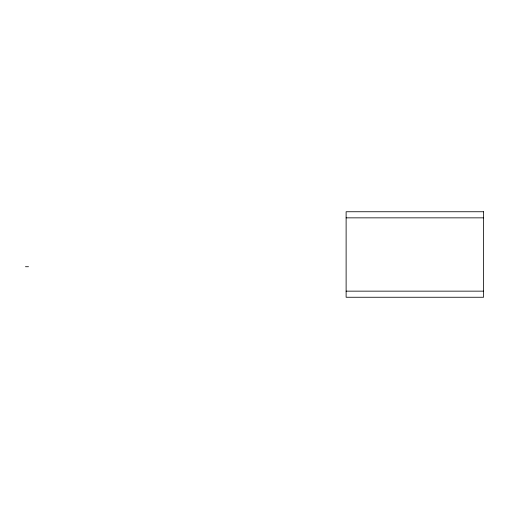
<?xml version="1.0" encoding="UTF-8"?>
<svg xmlns="http://www.w3.org/2000/svg" width="509" height="509" viewBox="0 0 509 509"><rect width="100%" height="100%" fill="white"/><g stroke="black" fill="none" stroke-linecap="round" stroke-linejoin="round"><path stroke-width="0.76" d="M346.12 217.852L483.55 217.852M25.45 266.716L28.504 266.716M346.12 291.148L483.55 291.148M483.55 211.744L346.12 211.744L346.12 297.256L483.55 297.256L483.55 211.744"/></g></svg>
